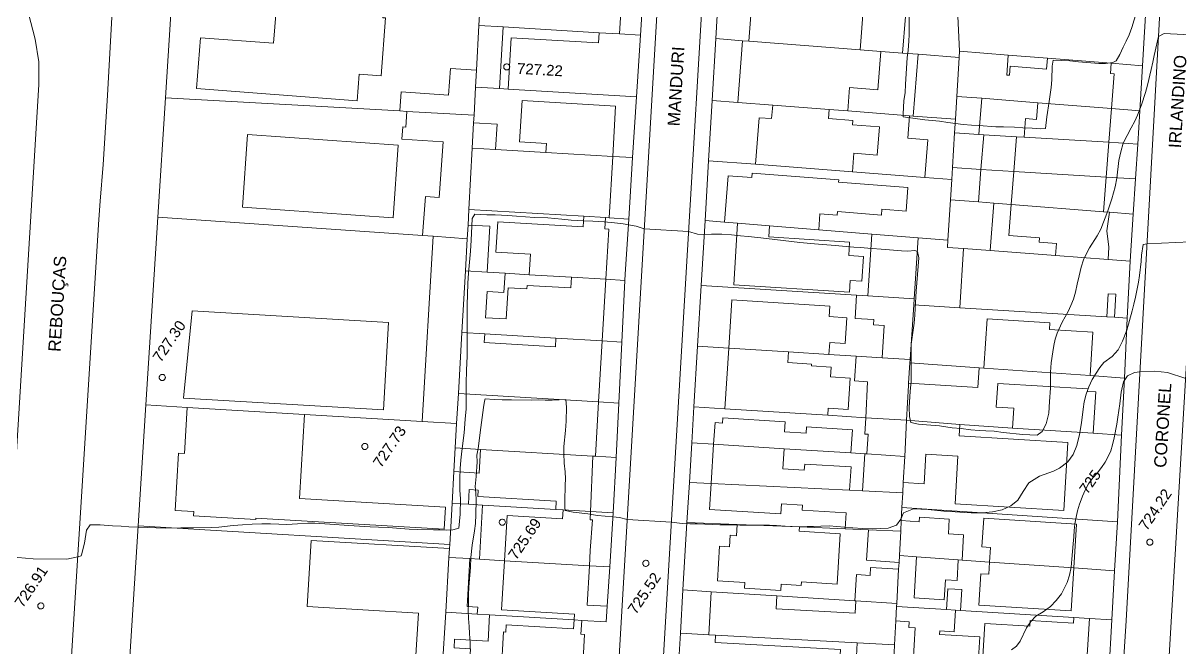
# Model space of a CAD drawing. Header units: metres. Extents: x 7 to 327053, y 40 to 7393807.
# Drawn here: x 326663.6 to 326852.3, y 7392558.4 to 7392660.4 of the extents above; entities that cross this region are included whole.
import ezdxf
from ezdxf.enums import TextEntityAlignment as Align

# ---------------------------------------------------------------- set-up
doc = ezdxf.new("R2010")
doc.units = ezdxf.units.M
doc.layers.get('0').update_dxf_attribs({"lineweight": 18})
for name, color, linetype, lineweight in [('100_SIST_VIARIO_MEIO_FIO', 1, 'Continuous', 18), ('160_P_SIMP_ASF_TOP', 7, 'Continuous', 18), ('206_MURO_E_MURO_ARRIMO', 7, 'Continuous', 18), ('214_PROJ_BEIRAL_EDIF', 10, 'Continuous', 18), ('600_CURVA_MESTRA', 14, 'Continuous', 18), ('602_CURVA_MESTRA_TOP', 24, 'Continuous', 18), ('604_CURVA_INTERM', 7, 'Continuous', 18), ('606_PTO_COTADO', 7, 'Continuous', 18), ('624_SEGM_CURVA_MESTRA', 14, 'Continuous', 18)]:
    doc.layers.add(name, color=color, linetype=linetype, lineweight=lineweight)
doc.styles.add('Style-Arial', font='arial.ttf', dxfattribs={"height": 1.75})

# ---------------------------------------------------------------- blocks, each defined once
blk = doc.blocks.new('SP09')
at = {"color": 0, "linetype": 'Continuous'}
blk.add_lwpolyline([(-0.03, -0.51), (-0.14, -0.49), (-0.24, -0.46), (-0.31, -0.42), (-0.35, -0.39), (-0.42, -0.31), (-0.47, -0.24), (-0.51, -0.15), (-0.52, -0.09), (-0.52, 0.03), (-0.51, 0.11), (-0.48, 0.2), (-0.44, 0.27), (-0.4, 0.33), (-0.32, 0.39), (-0.23, 0.44), (-0.15, 0.48), (-0.1, 0.48), (-0.03, 0.48), (0.08, 0.48), (0.19, 0.44), (0.27, 0.4), (0.35, 0.32), (0.41, 0.23), (0.46, 0.11), (0.48, 0.03), (0.48, -0.03), (0.47, -0.08), (0.44, -0.21), (0.38, -0.3), (0.31, -0.38), (0.23, -0.44), (0.1, -0.49), (0.02, -0.51)], close=True, dxfattribs=at)

msp = doc.modelspace()

# ---------------------------------------------------------------- linework, layer by layer
at = {"layer": '100_SIST_VIARIO_MEIO_FIO'}
for points in [[(326732.805, 7392730.316), (326696.018, 7392732.83), (326693.19, 7392731.863), (326690.472, 7392730.455), (326687.653, 7392728.32), (326685.344, 7392725.994), (326681.409, 7392719.462), (326675.897, 7392708.384), (326673.427, 7392701.259), (326673.093, 7392698.281), (326673.259, 7392695.289), (326675.647, 7392683.613), (326677.006, 7392676.654), (326677.909, 7392670.724), (326678.364, 7392666.247), (326677.379, 7392648.559), (326676.627, 7392637.294), (326676.18, 7392631.311), (326675.945, 7392628.321), (326666.078, 7392470.953)], [(326594.844, 7392573.526), (326638.55, 7392661.62), (326640.725, 7392663.68), (326643.265, 7392665.266), (326646.8, 7392666.488), (326650.329, 7392667.199), (326654.068, 7392667.449), (326656.829, 7392667.302), (326659.009, 7392666.763), (326661.016, 7392665.757), (326663.255, 7392663.777), (326664.451, 7392661.945), (326665.577, 7392657.759), (326666.163, 7392654.059), (326666.129, 7392650.314), (326661.256, 7392569.768), (326655.499, 7392479.538), (326654.61, 7392478.541)]]:
    msp.add_lwpolyline(points, dxfattribs=at)
at = {"layer": '100_SIST_VIARIO_MEIO_FIO', "flags": 128}
for points in [[(326752.851, 7392413.534), (326757.606, 7392501.453), (326770.52, 7392721.938), (326769.82, 7392725.148), (326768.096, 7392727.136), (326765.975, 7392728.166), (326756.147, 7392728.947), (326732.805, 7392730.316)], [(326841.556, 7392531.742), (326843.575, 7392562.849), (326850.305, 7392684.812), (326852.2, 7392716.386), (326852.887, 7392718.596), (326854.651, 7392722.02), (326854.112, 7392722.729), (326845.152, 7392722.854), (326783.815, 7392727.002), (326782.119, 7392726.834), (326780.248, 7392725.906), (326778.09, 7392723.094), (326777.791, 7392721.629), (326768.949, 7392571.905), (326766.8, 7392535.922)], [(326849.847, 7392544.271), (326860.162, 7392718.839), (326862.311, 7392721.831), (326862.824, 7392722.16), (326864.406, 7392722.777)]]:
    msp.add_lwpolyline(points, dxfattribs=at)
at = {"layer": '206_MURO_E_MURO_ARRIMO'}
for p, q in [((326847.94, 7392682.739), (326846.229, 7392653.392)), ((326764.94, 7392668.333), (326764.308, 7392658.387)), ((326777.208, 7392667.569), (326776.625, 7392657.821)), ((326686.811, 7392648.174), (326687.899, 7392665.301)), ((326776.625, 7392657.821), (326776.023, 7392647.731)), ((326846.229, 7392653.392), (326845.8, 7392646.043)), ((326685.575, 7392628.704), (326686.811, 7392648.174)), ((326763.67, 7392648.339), (326763.04, 7392638.405)), ((326776.023, 7392647.731), (326775.436, 7392637.907)), ((326845.8, 7392646.043), (326845.447, 7392640.627)), ((326845.447, 7392640.627), (326845.075, 7392634.931)), ((326763.04, 7392638.405), (326762.404, 7392628.393)), ((326775.436, 7392637.907), (326774.853, 7392628.15)), ((326845.075, 7392634.931), (326844.7, 7392629.183)), ((326683.629, 7392598.054), (326685.575, 7392628.704)), ((326762.404, 7392628.393), (326761.834, 7392619.417)), ((326774.853, 7392628.15), (326774.22, 7392617.565)), ((326844.7, 7392629.183), (326844.199, 7392621.518)), ((326761.834, 7392619.417), (326761.782, 7392618.372)), ((326761.782, 7392618.372), (326761.28, 7392608.323)), ((326774.22, 7392617.565), (326773.628, 7392607.652)), ((326843.75, 7392612.237), (326843.276, 7392602.438)), ((326761.28, 7392608.323), (326760.782, 7392598.349)), ((326773.628, 7392607.652), (326773.036, 7392597.748)), ((326843.276, 7392602.438), (326842.827, 7392593.15)), ((326682.376, 7392578.313), (326683.629, 7392598.054)), ((326760.782, 7392598.349), (326760.339, 7392589.487)), ((326773.036, 7392597.748), (326772.685, 7392591.866)), ((326842.827, 7392593.15), (326842.142, 7392578.993)), ((326772.685, 7392591.866), (326772.298, 7392585.393)), ((326760.339, 7392589.487), (326759.887, 7392580.431)), ((326772.298, 7392585.393), (326771.909, 7392578.889)), ((326759.887, 7392580.431), (326759.319, 7392571.615)), ((326771.909, 7392578.889), (326771.252, 7392567.881)), ((326842.142, 7392578.993), (326841.684, 7392570.981)), ((326680.964, 7392556.078), (326682.376, 7392578.313)), ((326759.319, 7392571.615), (326758.907, 7392565.213)), ((326841.684, 7392570.981), (326841.229, 7392563.007)), ((326771.252, 7392567.881), (326770.829, 7392560.809)), ((326841.229, 7392563.007), (326840.642, 7392552.728))]:
    msp.add_line(p, q, dxfattribs=at)
at = {"layer": '206_MURO_E_MURO_ARRIMO', "flags": 128}
for points in [[(326780.984, 7392657.484), (326776.625, 7392657.821)], [(326807.078, 7392655.466), (326803.554, 7392655.739)], [(326830.709, 7392654.621), (326824.341, 7392655.125)], [(326846.229, 7392653.392), (326841.126, 7392653.796)], [(326742.742, 7392649.586), (326741.298, 7392649.672)], [(326725.082, 7392646.018), (326686.811, 7392648.174)], [(326780.205, 7392647.408), (326776.023, 7392647.731)], [(326808.219, 7392645.242), (326798.151, 7392646.02)], [(326845.8, 7392646.043), (326841.182, 7392646.409)], [(326825.691, 7392641.817), (326820.328, 7392642.14)], [(326845.447, 7392640.627), (326840.747, 7392640.91)], [(326763.04, 7392638.405), (326759.783, 7392638.599)], [(326783.102, 7392637.314), (326775.436, 7392637.907)], [(326810.743, 7392635.177), (326798.903, 7392636.093)], [(326825.243, 7392636.163), (326819.881, 7392636.497)], [(326845.075, 7392634.931), (326840.297, 7392635.228)], [(326821.971, 7392630.982), (326824.815, 7392630.757)], [(326728.778, 7392625.687), (326685.575, 7392628.704)], [(326762.404, 7392628.393), (326759.186, 7392628.585)], [(326774.853, 7392628.15), (326778.048, 7392627.889)], [(326840.839, 7392629.488), (326844.7, 7392629.183)], [(326793.409, 7392626.635), (326802.052, 7392625.929)], [(326809.603, 7392625.312), (326814.483, 7392624.913)], [(326742.236, 7392619.536), (326746.157, 7392619.303)], [(326758.675, 7392618.557), (326761.782, 7392618.372)], [(326774.22, 7392617.565), (326799.566, 7392615.958)], [(326808.898, 7392614.385), (326816.41, 7392613.922)], [(326840.411, 7392612.443), (326841.676, 7392612.365)], [(326761.28, 7392608.323), (326758.077, 7392608.514)], [(326778.738, 7392607.328), (326773.628, 7392607.652)], [(326799.487, 7392606.013), (326795.08, 7392606.292)], [(326820.369, 7392604.057), (326819.572, 7392604.114)], [(326843.276, 7392602.438), (326837.69, 7392602.833)], [(326690.371, 7392597.653), (326683.629, 7392598.054)], [(326757.483, 7392598.545), (326760.782, 7392598.349)], [(326773.036, 7392597.748), (326778.111, 7392597.427)], [(326728.72, 7392595.369), (326709.517, 7392596.513)], [(326794.896, 7392596.362), (326801.091, 7392595.969)], [(326816.438, 7392594.844), (326825.023, 7392594.293)], [(326838.191, 7392593.448), (326842.827, 7392593.15)], [(326733.878, 7392587.174), (326734.1, 7392591.05)], [(326776.261, 7392591.639), (326772.685, 7392591.866)], [(326800.937, 7392590.074), (326798.663, 7392590.218)], [(326760.339, 7392589.487), (326756.956, 7392589.688)], [(326775.854, 7392585.223), (326772.298, 7392585.393)], [(326750.483, 7392580.991), (326738.558, 7392581.702)], [(326842.142, 7392578.993), (326806.983, 7392581.296)], [(326759.887, 7392580.431), (326756.167, 7392580.653)], [(326771.909, 7392578.889), (326780.113, 7392578.557)], [(326682.376, 7392578.313), (326733.19, 7392575.286)], [(326790.251, 7392578.148), (326797.698, 7392577.847)], [(326742.143, 7392572.638), (326738.033, 7392572.882)], [(326759.319, 7392571.615), (326755.98, 7392571.813)], [(326806.505, 7392572.371), (326806.446, 7392571.256)], [(326816.795, 7392572.741), (326821.286, 7392572.424)], [(326835.026, 7392571.452), (326841.684, 7392570.981)], [(326771.252, 7392567.881), (326775.881, 7392567.587)], [(326786.578, 7392566.909), (326799.298, 7392566.103)], [(326753.495, 7392562.971), (326739.71, 7392563.793)], [(326816.544, 7392564.524), (326835.031, 7392563.388)], [(326837.587, 7392563.231), (326841.229, 7392563.007)]]:
    msp.add_lwpolyline(points, dxfattribs=at)
at = {"layer": '214_PROJ_BEIRAL_EDIF', "flags": 128}
for points in [[(326741.897, 7392659.722), (326757.569, 7392658.788), (326760.912, 7392658.589), (326761.391, 7392666.623), (326747.805, 7392667.432), (326747.558, 7392663.279), (326738.181, 7392663.838), (326738.067, 7392661.751), (326737.969, 7392659.956)], [(326807.078, 7392655.466), (326809.603, 7392655.271), (326816.332, 7392654.751), (326816.4, 7392655.754), (326815.959, 7392664.965), (326804.931, 7392665.706), (326804.619, 7392661.683), (326807.541, 7392661.457)], [(326782.003, 7392657.405), (326800.176, 7392656), (326800.727, 7392663.129), (326782.554, 7392664.534)], [(326717.229, 7392663.225), (326722.425, 7392662.858), (326722.302, 7392661.232), (326722.739, 7392661.199), (326722.023, 7392651.741), (326718.439, 7392652.012), (326718.11, 7392647.675), (326691.883, 7392649.662), (326692.513, 7392657.973), (326704.452, 7392657.068), (326704.856, 7392662.395), (326717.095, 7392661.467)], [(326737.571, 7392652.657), (326737.42, 7392649.903), (326741.298, 7392649.672), (326741.897, 7392659.722), (326737.969, 7392659.956)], [(326760.912, 7392658.589), (326757.569, 7392658.788), (326757.47, 7392657.122), (326743.241, 7392657.97), (326742.742, 7392649.586), (326763.67, 7392648.339), (326764.308, 7392658.387)], [(326798.151, 7392646.02), (326798.446, 7392649.84), (326803.07, 7392649.482), (326803.554, 7392655.739), (326800.176, 7392656), (326782.003, 7392657.405), (326780.984, 7392657.484), (326780.205, 7392647.408), (326785.891, 7392646.968), (326795.094, 7392646.257)], [(326815.707, 7392644.663), (326815.939, 7392648.407), (326816.332, 7392654.751), (326809.603, 7392655.271), (326808.824, 7392645.195)], [(326824.341, 7392655.125), (326816.4, 7392655.754), (326816.332, 7392654.751), (326815.939, 7392648.407), (326819.992, 7392648.086), (326829.154, 7392647.361), (326841.182, 7392646.409), (326841.631, 7392652.08), (326840.994, 7392652.13), (326841.126, 7392653.796), (326830.709, 7392654.621), (326830.57, 7392652.866), (326824.63, 7392653.336), (326824.512, 7392651.848), (326824.085, 7392651.881)], [(326737.571, 7392652.657), (326737.42, 7392649.903), (326737.171, 7392645.337), (326726.222, 7392645.954), (326725.082, 7392646.018), (326725.301, 7392649.155), (326733.003, 7392648.617), (326733.306, 7392652.954)], [(326748.875, 7392639.249), (326759.783, 7392638.599), (326760.271, 7392646.803), (326744.992, 7392647.713), (326744.591, 7392640.991), (326748.963, 7392640.73)], [(326785.891, 7392646.968), (326795.094, 7392646.257), (326794.979, 7392644.775), (326798.966, 7392644.467), (326798.913, 7392643.776), (326803.297, 7392643.437), (326802.94, 7392638.814), (326799.136, 7392639.108), (326798.903, 7392636.093), (326783.102, 7392637.314), (326783.69, 7392644.926), (326785.721, 7392644.769)], [(326815.568, 7392642.427), (326819.526, 7392642.189), (326819.992, 7392648.086), (326815.939, 7392648.407), (326815.707, 7392644.663)], [(326826.927, 7392641.743), (326840.747, 7392640.91), (326841.182, 7392646.409), (326829.154, 7392647.361), (326828.939, 7392644.645), (326827.168, 7392644.785)], [(326736.053, 7392625.18), (326730.519, 7392625.566), (326728.778, 7392625.687), (326729.224, 7392632.065), (326731.474, 7392631.908), (326732.107, 7392640.97), (326725.401, 7392641.438), (326725.539, 7392643.41), (326726.042, 7392643.375), (326726.222, 7392645.954), (326737.171, 7392645.337), (326737.103, 7392644.105), (326736.877, 7392639.963), (326736.325, 7392629.947), (326736.18, 7392627.414)], [(326808.219, 7392645.242), (326808.824, 7392645.195), (326815.707, 7392644.663), (326815.568, 7392642.427), (326815.219, 7392636.786), (326815.098, 7392634.841), (326810.743, 7392635.177), (326811.217, 7392641.311), (326807.934, 7392641.564)], [(326740.671, 7392639.737), (326736.877, 7392639.963), (326737.103, 7392644.105), (326740.918, 7392643.878)], [(326700.225, 7392642.178), (326699.396, 7392630.3), (326723.952, 7392628.585), (326724.781, 7392640.464)], [(326819.881, 7392636.497), (326820.328, 7392642.14), (326819.526, 7392642.189), (326815.568, 7392642.427), (326815.219, 7392636.786)], [(326825.243, 7392636.163), (326840.297, 7392635.228), (326840.747, 7392640.91), (326826.927, 7392641.743), (326825.691, 7392641.817)], [(326759.186, 7392628.585), (326758.607, 7392628.62), (326755.075, 7392628.83), (326736.325, 7392629.947), (326736.877, 7392639.963), (326740.671, 7392639.737), (326748.875, 7392639.249), (326759.783, 7392638.599)], [(326778.048, 7392627.889), (326780.166, 7392627.716), (326785.358, 7392627.292), (326793.409, 7392626.635), (326793.609, 7392629.23), (326796.427, 7392629.012), (326796.472, 7392629.59), (326803.633, 7392629.036), (326803.706, 7392629.978), (326807.645, 7392629.674), (326807.943, 7392633.534), (326796.646, 7392634.408), (326796.674, 7392634.78), (326782.539, 7392635.873), (326782.483, 7392635.149), (326778.632, 7392635.447)], [(326819.881, 7392636.497), (326815.219, 7392636.786), (326815.098, 7392634.841), (326814.894, 7392631.543), (326819.46, 7392631.181)], [(326825.243, 7392636.163), (326840.297, 7392635.228), (326839.848, 7392629.567), (326824.815, 7392630.757)], [(326817.004, 7392623.57), (326821.358, 7392623.241), (326821.971, 7392630.982), (326819.46, 7392631.181), (326814.894, 7392631.543), (326814.483, 7392624.913), (326814.411, 7392623.765)], [(326840.605, 7392621.789), (326832.052, 7392622.435), (326832.207, 7392624.396), (326829.378, 7392624.62), (326829.433, 7392625.324), (326824.416, 7392625.721), (326824.815, 7392630.757), (326839.848, 7392629.567), (326840.839, 7392629.488), (326840.431, 7392626.437), (326840.765, 7392623.817)], [(326755.075, 7392628.83), (326758.607, 7392628.62), (326758.496, 7392626.764), (326759.162, 7392626.724), (326758.675, 7392618.557), (326753.062, 7392618.892), (326746.157, 7392619.303), (326746.355, 7392622.631), (326740.742, 7392622.965), (326741.039, 7392627.945), (326754.973, 7392627.116)], [(326736.18, 7392627.414), (326739.737, 7392627.202), (326739.29, 7392619.712), (326735.752, 7392619.923), (326736.053, 7392625.18)], [(326785.358, 7392627.292), (326780.166, 7392627.716), (326779.528, 7392617.655), (326798.404, 7392616.458), (326798.524, 7392618.358), (326800.446, 7392618.236), (326800.702, 7392622.268), (326798.308, 7392622.419), (326798.448, 7392624.619), (326785.242, 7392625.457)], [(326730.519, 7392625.566), (326728.72, 7392595.369), (326734.328, 7392595.035), (326734.606, 7392599.908), (326735.177, 7392609.878), (326735.752, 7392619.923), (326736.053, 7392625.18)], [(326808.961, 7392615.362), (326809.603, 7392625.312), (326802.052, 7392625.929), (326801.412, 7392615.841)], [(326841.676, 7392612.365), (326841.906, 7392616.107), (326840.642, 7392616.185), (326840.411, 7392612.443), (326816.41, 7392613.922), (326817.004, 7392623.57), (326821.358, 7392623.241), (326832.052, 7392622.435), (326840.605, 7392621.789), (326844.199, 7392621.518), (326843.75, 7392612.237)], [(326758.077, 7392608.514), (326750.513, 7392608.965), (326738.91, 7392609.656), (326735.177, 7392609.878), (326735.752, 7392619.923), (326739.29, 7392619.712), (326742.236, 7392619.536), (326742.048, 7392616.382), (326739.285, 7392616.546), (326739.031, 7392612.285), (326742.405, 7392612.084), (326742.708, 7392617.17), (326745.782, 7392616.987), (326745.817, 7392617.561), (326752.957, 7392617.136), (326753.062, 7392618.892), (326758.675, 7392618.557)], [(326795.08, 7392606.292), (326788.483, 7392606.71), (326778.738, 7392607.328), (326779.237, 7392615.184), (326795.239, 7392614.169), (326795.131, 7392612.469), (326797.983, 7392612.288), (326797.715, 7392608.06), (326795.202, 7392608.22)], [(326803.734, 7392605.743), (326804.066, 7392610.992), (326802.338, 7392611.101), (326802.394, 7392611.987), (326799.326, 7392612.181), (326799.566, 7392615.958), (326801.412, 7392615.841), (326808.961, 7392615.362), (326808.898, 7392614.385), (326808.322, 7392605.452)], [(326691.178, 7392613.39), (326723.232, 7392611.481), (326722.384, 7392597.245), (326689.771, 7392599.187)], [(326820.369, 7392604.057), (326837.69, 7392602.833), (326838.128, 7392609.925), (326831.045, 7392610.362), (326831.114, 7392611.477), (326820.865, 7392612.109)], [(326738.91, 7392609.656), (326735.177, 7392609.878), (326734.606, 7392599.908), (326757.483, 7392598.545), (326758.077, 7392608.514), (326750.513, 7392608.965), (326750.429, 7392607.557), (326738.826, 7392608.248)], [(326778.738, 7392607.328), (326788.483, 7392606.71), (326788.373, 7392604.972), (326792.22, 7392604.728), (326792.201, 7392604.423), (326795.438, 7392604.218), (326795.339, 7392602.647), (326798.51, 7392602.446), (326798.185, 7392597.322), (326794.97, 7392597.525), (326794.896, 7392596.362), (326778.111, 7392597.427)], [(326807.746, 7392595.547), (326801.091, 7392595.969), (326801.371, 7392601.85), (326799.231, 7392601.986), (326799.487, 7392606.013), (326803.734, 7392605.743), (326808.322, 7392605.452), (326808.287, 7392604.912), (326808.074, 7392601.599), (326808.049, 7392601.211)], [(326819.572, 7392604.114), (326808.287, 7392604.912), (326808.074, 7392601.599), (326819.374, 7392600.903)], [(326838.191, 7392593.448), (326825.023, 7392594.293), (326825.223, 7392597.53), (326822.38, 7392597.705), (326822.618, 7392601.575), (326837.289, 7392600.671), (326837.265, 7392600.269), (326838.606, 7392600.186)], [(326757.483, 7392598.545), (326756.956, 7392589.688), (326756.569, 7392589.711), (326738.208, 7392590.805), (326734.1, 7392591.05), (326734.328, 7392595.035), (326734.606, 7392599.908)], [(326690.371, 7392597.653), (326709.517, 7392596.513), (326708.699, 7392582.785), (326732.518, 7392581.366), (326732.303, 7392577.76), (326701.566, 7392579.591), (326701.553, 7392579.372), (326691.411, 7392579.976), (326691.451, 7392580.651), (326688.394, 7392580.833), (326688.952, 7392590.193), (326689.924, 7392590.135)], [(326798.663, 7392590.218), (326787.779, 7392590.909), (326776.261, 7392591.639), (326776.484, 7392595.165), (326777.679, 7392595.089), (326777.732, 7392595.929), (326787.946, 7392595.281), (326787.843, 7392593.669), (326791.357, 7392593.446), (326791.422, 7392594.485), (326798.904, 7392594.011)], [(326801.091, 7392595.969), (326800.922, 7392593.301), (326801.457, 7392593.267), (326801.253, 7392590.054), (326807.431, 7392589.662), (326807.746, 7392595.547)], [(326807.201, 7392585.377), (326810.599, 7392585.168), (326810.898, 7392590.015), (326816.126, 7392589.693), (326815.647, 7392581.923), (326833.381, 7392580.83), (326834.065, 7392591.933), (326816.326, 7392593.027), (326816.438, 7392594.844), (326807.746, 7392595.547), (326807.431, 7392589.662)], [(326736.244, 7392581.84), (326733.582, 7392581.998), (326733.878, 7392587.174), (326737.977, 7392586.929), (326738.208, 7392590.805), (326756.569, 7392589.711), (326756.167, 7392580.653), (326751.695, 7392580.919), (326750.483, 7392580.991), (326750.566, 7392582.369), (326737.765, 7392583.131), (326737.828, 7392584.176), (326736.388, 7392584.262)], [(326775.854, 7392585.223), (326798.431, 7392584.142), (326798.672, 7392587.939), (326791.114, 7392588.418), (326791.051, 7392587.436), (326787.573, 7392587.656), (326787.779, 7392590.909), (326776.261, 7392591.639)], [(326807.431, 7392589.662), (326801.253, 7392590.054), (326800.937, 7392590.074), (326800.554, 7392584.04), (326807.113, 7392583.726), (326807.201, 7392585.377)], [(326806.779, 7392577.48), (326806.87, 7392579.188), (326806.983, 7392581.296), (326807.113, 7392583.726), (326800.554, 7392584.04), (326798.431, 7392584.142), (326775.854, 7392585.223), (326775.587, 7392581.021), (326787.244, 7392580.282), (326787.349, 7392581.926), (326790.762, 7392581.709), (326790.709, 7392580.88), (326797.862, 7392580.427), (326797.698, 7392577.847), (326801.54, 7392577.691)], [(326733.065, 7392573.178), (326733.149, 7392574.606), (326733.19, 7392575.286), (326733.582, 7392581.998), (326736.244, 7392581.84), (326738.558, 7392581.702), (326738.033, 7392572.882), (326736.484, 7392572.975)], [(326751.695, 7392580.919), (326756.167, 7392580.653), (326756.088, 7392579.319), (326756.519, 7392579.293), (326756.13, 7392574.322), (326755.98, 7392571.813), (326742.143, 7392572.638), (326742.582, 7392580.013), (326751.609, 7392579.475)], [(326806.87, 7392579.188), (326806.779, 7392577.48), (326806.564, 7392573.465), (326809.382, 7392573.266), (326816.178, 7392572.785), (326816.795, 7392572.741), (326817.049, 7392576.866), (326814.553, 7392577.02), (326814.703, 7392579.444), (326809.852, 7392579.743), (326809.807, 7392579.007)], [(326835.026, 7392571.452), (326821.286, 7392572.424), (326821.434, 7392574.816), (326820.039, 7392574.902), (326820.326, 7392579.56), (326835.468, 7392578.626)], [(326790.251, 7392578.148), (326780.113, 7392578.557), (326779.997, 7392576.726), (326778.964, 7392576.792), (326778.843, 7392574.886), (326777.231, 7392574.988), (326776.873, 7392569.355), (326781.359, 7392569.07), (326781.302, 7392568.17), (326787.201, 7392567.796), (326787.264, 7392568.796), (326790.535, 7392568.588), (326790.575, 7392569.21), (326796.402, 7392568.84), (326796.922, 7392577.044), (326790.208, 7392577.47)], [(326801.54, 7392577.691), (326801.224, 7392572.706), (326806.505, 7392572.371), (326806.564, 7392573.465), (326806.779, 7392577.48)], [(326733.149, 7392574.606), (326710.594, 7392575.949), (326709.951, 7392565.151), (326728.077, 7392564.071), (326727.465, 7392553.802), (326731.905, 7392553.584), (326731.982, 7392554.886), (326732.535, 7392564.22), (326733.065, 7392573.178)], [(326737.687, 7392563.913), (326737.756, 7392565.075), (326736.02, 7392565.178), (326736.484, 7392572.975), (326733.065, 7392573.178), (326732.535, 7392564.22)], [(326816.178, 7392572.785), (326809.382, 7392573.266), (326808.969, 7392566.568), (326813.868, 7392566.266), (326814.068, 7392569.51), (326815.969, 7392569.392)], [(326758.907, 7392565.213), (326758.743, 7392562.659), (326754.734, 7392562.898), (326753.495, 7392562.971), (326753.554, 7392563.909), (326741.665, 7392564.617), (326742.143, 7392572.638), (326755.98, 7392571.813), (326755.599, 7392565.41)], [(326806.147, 7392565.668), (326806.446, 7392571.256), (326801.859, 7392571.547), (326801.776, 7392570.233), (326799.569, 7392570.373), (326799.298, 7392566.103), (326799.452, 7392566.093)], [(326835.026, 7392571.452), (326821.286, 7392572.424), (326821.163, 7392570.428), (326819.869, 7392570.507), (326819.553, 7392565.375), (326834.594, 7392564.447)], [(326799.452, 7392566.093), (326799.342, 7392564.077), (326786.462, 7392564.777), (326786.578, 7392566.909), (326775.881, 7392567.587), (326775.499, 7392560.556), (326776.575, 7392560.497), (326799.677, 7392559.243), (326805.785, 7392558.911), (326805.994, 7392562.821), (326806.12, 7392565.165), (326806.147, 7392565.668)], [(326814.239, 7392564.666), (326815.733, 7392564.574), (326816.544, 7392564.524), (326816.754, 7392567.922), (326814.449, 7392568.064)], [(326737.687, 7392563.913), (326739.71, 7392563.793), (326739.455, 7392559.514), (326733.999, 7392559.839), (326733.914, 7392558.417), (326736.609, 7392558.256), (326736.392, 7392554.623), (326731.982, 7392554.886), (326732.535, 7392564.22)], [(326805.994, 7392562.821), (326806.12, 7392565.165), (326814.239, 7392564.666), (326815.733, 7392564.574), (326815.517, 7392561.062), (326813.169, 7392561.207), (326813.131, 7392560.597), (326819.693, 7392560.193), (326819.319, 7392554.116), (326817.242, 7392554.251), (326813.339, 7392554.505), (326813.416, 7392555.758), (326808.794, 7392556.043), (326809.141, 7392561.675), (326808.082, 7392561.74), (326808.141, 7392562.689)], [(326753.495, 7392562.971), (326754.734, 7392562.898), (326754.599, 7392560.629), (326755.214, 7392560.593), (326754.793, 7392553.527), (326741.596, 7392554.313), (326741.996, 7392561.022), (326742.347, 7392561.001), (326742.419, 7392562.2), (326753.406, 7392561.546)], [(326823.307, 7392553.856), (326836.58, 7392552.993), (326836.954, 7392552.968), (326837.587, 7392563.231), (326835.031, 7392563.388), (326834.972, 7392562.434), (326827.893, 7392562.87), (326827.836, 7392561.948), (326820.508, 7392562.4), (326820.177, 7392557.036), (326823.491, 7392556.832)], [(326799.677, 7392559.243), (326805.785, 7392558.911), (326805.588, 7392555.009), (326805.529, 7392553.85), (326794.884, 7392554.382), (326770.518, 7392555.599), (326770.829, 7392560.809), (326775.499, 7392560.556), (326776.575, 7392560.497), (326776.509, 7392559.28), (326796.946, 7392558.17), (326796.894, 7392557.208), (326799.559, 7392557.063)]]:
    msp.add_lwpolyline(points, close=True, dxfattribs=at)
at = {"layer": '600_CURVA_MESTRA', "elevation": 725, "flags": 128}
msp.add_lwpolyline([(326839.339, 7392587.585), (326839.546, 7392587.846), (326840.142, 7392588.718), (326840.64, 7392589.647), (326841.044, 7392590.592), (326841.35, 7392591.558), (326841.608, 7392592.663), (326842.064, 7392594.924), (326842.233, 7392596.042), (326842.527, 7392598.215), (326842.759, 7392600.121), (326843.109, 7392601.848), (326843.77, 7392602.82), (326844.934, 7392603.34), (326845.816, 7392603.451), (326848.26, 7392603.588), (326850.288, 7392603.355), (326853.279, 7392602.348)], dxfattribs=at)
at = {"layer": '600_CURVA_MESTRA', "elevation": 725}
msp.add_lwpolyline([(326824.84, 7392558.078), (326825.647, 7392558.7), (326826.266, 7392559.522), (326827.326, 7392561.683), (326827.993, 7392562.738), (326828.853, 7392563.579), (326829.998, 7392564.308), (326831.212, 7392565.165), (326832.152, 7392566.164), (326832.993, 7392567.228), (326833.929, 7392569.095), (326834.318, 7392570.264), (326834.586, 7392571.584), (326834.729, 7392572.896), (326834.917, 7392575.401), (326835.022, 7392576.528), (326835.084, 7392577.574), (326835.215, 7392578.662), (326835.388, 7392579.722), (326835.612, 7392580.793), (326835.934, 7392581.875), (326836.363, 7392583.029), (326836.433, 7392583.188)], dxfattribs=at)
at = {"layer": '604_CURVA_INTERM', "flags": 128}
for points, elevation in [([(326845.245, 7392662.14), (326844.49, 7392659.636), (326844.075, 7392658.466), (326843.583, 7392657.414), (326843.077, 7392656.428), (326842.529, 7392655.256), (326841.937, 7392654.206), (326841.405, 7392653.909), (326840.169, 7392653.777), (326839.134, 7392653.775), (326835.78, 7392654.04), (326834.383, 7392654.194), (326833.051, 7392654.234), (326831.681, 7392654.304), (326831.518, 7392653.333), (326831.414, 7392651.103), (326831.328, 7392649.837), (326831.005, 7392647.587), (326830.598, 7392645.05), (326830.398, 7392643.15), (326829.652, 7392643.095), (326828.239, 7392643.191), (326826.683, 7392643.256), (326825.342, 7392643.354), (326823.531, 7392643.426), (326822.301, 7392643.433), (326819.554, 7392643.667), (326818.354, 7392643.689), (326816.962, 7392643.814), (326814.495, 7392644.139), (326813.099, 7392644.376), (326811.924, 7392644.489), (326810.696, 7392644.582), (326807.199, 7392645.044), (326807.201, 7392645.528), (326807.304, 7392647.679), (326807.5, 7392649.017), (326807.564, 7392650.345), (326807.86, 7392654.755), (326807.984, 7392655.88), (326808.094, 7392657.447), (326808.141, 7392658.462), (326808.181, 7392662.705)], 728), ([(326855.025, 7392658.4), (326849.756, 7392658.66), (326848.835, 7392658.174), (326848.122, 7392655.083), (326847.939, 7392654.008), (326847.668, 7392652.809), (326847.049, 7392650.22), (326846.722, 7392649.029), (326846.051, 7392647.04), (326845.412, 7392645.33), (326844.981, 7392644.361), (326844.391, 7392643.282), (326843.056, 7392640.746), (326842.67, 7392639.365), (326842.393, 7392637.935), (326842.05, 7392635.06), (326841.795, 7392633.634), (326841.237, 7392631.687), (326840.6, 7392629.706), (326839.44, 7392626.74), (326838.812, 7392625.63), (326837.598, 7392623.705), (326837.082, 7392622.754), (326836.595, 7392621.706), (326836.202, 7392620.509), (326835.877, 7392619.114), (326835.583, 7392617.743), (326835.288, 7392616.468), (326834.952, 7392615.319), (326834.554, 7392614.28), (326834.106, 7392613.326), (326833.132, 7392611.55), (326832.33, 7392609.779), (326832.007, 7392608.81), (326831.769, 7392607.781), (326831.586, 7392606.747), (326831.341, 7392604.924), (326831.213, 7392603.43), (326831.233, 7392601.785), (326831.194, 7392600.781), (326831.045, 7392598.625), (326830.944, 7392596.697), (326830.529, 7392594.952), (326829.888, 7392593.731), (326829.058, 7392593.113), (326827.841, 7392593.162), (326826.729, 7392593.242), (326823.521, 7392593.576), (326822.034, 7392593.755), (326820.658, 7392593.854), (326819.583, 7392593.883), (326818.219, 7392593.988), (326816.665, 7392594.185), (326815.183, 7392594.338), (326813.122, 7392594.622), (326811.009, 7392594.788), (326809.705, 7392594.913), (326808.437, 7392595.168), (326808.219, 7392596.159), (326808.177, 7392597.71), (326808.319, 7392600.234), (326808.476, 7392601.925), (326808.496, 7392604.691), (326808.471, 7392606.272), (326808.504, 7392607.969), (326808.953, 7392611.391), (326809.095, 7392612.704), (326809.164, 7392613.794), (326809.3, 7392616.619), (326809.762, 7392622.037), (326809.527, 7392623.088), (326809.075, 7392623.268), (326807.928, 7392623.15), (326806.929, 7392623.196), (326804.302, 7392623.421), (326801.391, 7392623.642), (326800.228, 7392623.76), (326799.114, 7392623.815), (326796.077, 7392624.057), (326792.723, 7392624.32), (326790.324, 7392624.536), (326784.87, 7392625.216), (326783.486, 7392625.375), (326781.917, 7392625.533), (326780.645, 7392625.633), (326779.146, 7392625.801), (326777.588, 7392625.907), (326775.91, 7392625.912), (326774.657, 7392625.855), (326773.607, 7392625.939), (326772.166, 7392626.37), (326764.947, 7392626.794), (326763.623, 7392627.239), (326761.495, 7392627.592), (326760.08, 7392627.772), (326758.409, 7392627.941), (326756.57, 7392628.053), (326755.097, 7392628.113), (326753.031, 7392628.229), (326751.504, 7392628.377), (326749.225, 7392628.564), (326747.008, 7392628.614), (326744.076, 7392628.876), (326742.698, 7392628.982), (326740.617, 7392629.082), (326739.265, 7392629.084), (326737.288, 7392629.182), (326736.878, 7392628.458), (326736.8, 7392627.208), (326736.722, 7392624.928), (326736.585, 7392623.12), (326736.269, 7392619.535), (326736.154, 7392617.907), (326736.101, 7392616.021), (326736.017, 7392614.418), (326736.033, 7392612.459), (326736.017, 7392610.946), (326736.064, 7392609.166), (326736.045, 7392605.989), (326735.918, 7392603.753), (326735.895, 7392601.534), (326735.901, 7392598.729), (326735.853, 7392597.44), (326735.699, 7392595.718), (326735.577, 7392593.479), (326735.16, 7392590.525), (326735.021, 7392589.019), (326734.921, 7392587.679), (326734.84, 7392586.062), (326734.873, 7392584.171), (326734.946, 7392582.757), (326734.875, 7392580.23), (326734.662, 7392577.936), (326733.696, 7392577.695), (326732.68, 7392577.644), (326731.58, 7392577.659), (326730.529, 7392577.705), (326727.912, 7392577.748), (326726.594, 7392577.805), (326723.132, 7392578.067), (326721.559, 7392578.098), (326720.23, 7392578.187), (326716.74, 7392578.364), (326713.635, 7392578.596), (326711.212, 7392578.751), (326710.042, 7392578.747), (326708.36, 7392578.636), (326706.62, 7392578.556), (326705.289, 7392578.577), (326703.957, 7392578.636), (326702.564, 7392578.66), (326700.965, 7392578.608), (326699.406, 7392578.503), (326697.857, 7392578.369), (326695.537, 7392578.127), (326694.269, 7392578.05), (326691.345, 7392577.986), (326689.329, 7392577.986), (326686.805, 7392577.944), (326682.312, 7392578.109), (326680.816, 7392578.175), (326679.596, 7392578.259), (326678.177, 7392578.323), (326676.159, 7392578.467), (326674.509, 7392578.491), (326673.938, 7392577.6), (326673.625, 7392575.503), (326673.096, 7392573.607), (326673.038, 7392573.42), (326672.492, 7392573.247), (326670.697, 7392572.914), (326665.212, 7392572.921), (326661.467, 7392573.247)], 727), ([(326854.025, 7392624.667), (326846.968, 7392624.339), (326846.341, 7392624.257), (326846.082, 7392622.512), (326846.001, 7392621.444), (326845.767, 7392619.179), (326845.586, 7392618.072), (326845.084, 7392615.661), (326844.821, 7392614.509), (326844.538, 7392613.394), (326843.654, 7392610.25), (326842.985, 7392608.47), (326842.255, 7392607.066), (326841.261, 7392605.979), (326839.944, 7392604.965), (326839.287, 7392604.188), (326838.65, 7392603.23), (326838.036, 7392602.182), (326837.49, 7392600.985), (326837.05, 7392599.837), (326836.722, 7392598.545), (326836.54, 7392597.356), (326836.288, 7392595.132), (326835.958, 7392593.242), (326835.54, 7392591.446), (326834.898, 7392589.97), (326834.04, 7392588.794), (326832.7, 7392587.734), (326831.693, 7392587.251), (326829.409, 7392586.41), (326827.706, 7392585.342), (326826.738, 7392583.912), (326825.875, 7392582.539), (326824.741, 7392581.599), (326823.336, 7392580.965), (326821.779, 7392580.608), (326820.152, 7392580.453), (326818.268, 7392580.47), (326817.188, 7392580.512), (326814.928, 7392580.645), (326813.792, 7392580.738), (326811.283, 7392580.979), (326810.061, 7392581.072), (326808.887, 7392581.088), (326807.214, 7392580.462), (326806.817, 7392579.436), (326806.097, 7392578.442), (326804.72, 7392577.932), (326803.542, 7392577.88), (326802.19, 7392577.864), (326800.559, 7392577.903), (326798.983, 7392578.027), (326797.604, 7392578.114), (326795.097, 7392578.323), (326793.747, 7392578.283), (326792.553, 7392578.239), (326791.542, 7392578.231), (326790.279, 7392578.182), (326787.929, 7392578.291), (326786.491, 7392578.394), (326785.37, 7392578.427), (326782.791, 7392578.422), (326780.545, 7392578.464), (326779.522, 7392578.506), (326777.285, 7392578.52), (326776.053, 7392578.545), (326773.593, 7392578.681), (326772.362, 7392578.667), (326771.134, 7392578.691), (326769.365, 7392578.944), (326762.17, 7392579.367), (326760.906, 7392579.673), (326759.83, 7392579.797), (326758.57, 7392579.9), (326757.315, 7392580.037), (326755.721, 7392580.274), (326753.328, 7392580.575), (326752.016, 7392580.857), (326751.974, 7392581.334), (326751.977, 7392582.354), (326752.041, 7392584.973), (326752.06, 7392586.021), (326752.006, 7392587.115), (326751.868, 7392588.55), (326751.82, 7392590.167), (326751.841, 7392591.274), (326752.084, 7392593.911), (326752.178, 7392595.395), (326752.241, 7392597.685), (326752.157, 7392598.921), (326751.076, 7392598.897), (326749.886, 7392598.837), (326748.774, 7392598.834), (326747.689, 7392598.868), (326746.547, 7392598.826), (326743.298, 7392598.873), (326741.739, 7392598.915), (326740.438, 7392598.921), (326739.002, 7392599.079), (326738.846, 7392598.677), (326738.682, 7392597.652), (326738.286, 7392594.369), (326737.823, 7392590.94), (326737.632, 7392589.862), (326737.652, 7392588.797), (326737.491, 7392586.402), (326737.359, 7392584.744), (326737.455, 7392583.699), (326737.512, 7392582.531), (326737.439, 7392580.159), (326737.382, 7392578.716), (326737.228, 7392577.517), (326736.837, 7392575.155), (326736.657, 7392573.178), (326736.586, 7392571.554), (326736.327, 7392568.358), (326736.281, 7392567.14), (326736.251, 7392565.619), (326736.197, 7392564.54), (326736.268, 7392563.216), (326736.395, 7392561.915), (326736.431, 7392560.783), (326736.511, 7392559.256), (326736.514, 7392558.198)], 726)]:
    msp.add_lwpolyline(points, dxfattribs=dict(at, elevation=elevation))
at = {"layer": '624_SEGM_CURVA_MESTRA', "elevation": 725}
msp.add_lwpolyline([(326836.433, 7392583.188), (326836.861, 7392584.153), (326837.448, 7392585.2), (326838.12, 7392586.138), (326838.873, 7392586.998), (326839.339, 7392587.585)], dxfattribs=at)

# ---------------------------------------------------------------- block references
at = {"layer": '606_PTO_COTADO', "rotation": 55.83005668387076}
for p in [(326742.505, 7392653.228, 727.225), (326686.303, 7392602.564, 727.3), (326719.36, 7392591.316, 727.73), (326741.779, 7392578.943, 725.695), (326847.438, 7392575.699, 724.22), (326765.207, 7392572.24, 725.525), (326666.495, 7392565.287, 726.91)]:
    msp.add_blockref('SP09', p, dxfattribs=at)

# ---------------------------------------------------------------- texts
at = {"layer": '160_P_SIMP_ASF_TOP', "style": 'Style-Arial'}
for s, rotation, p in [('MANDURI', 86.5807, (326769.718, 7392643.534)), ('IRLANDINO', 86.41889, (326851.477, 7392639.965)), ('REBOUÇAS', 86.40144, (326668.677, 7392606.737)), ('CORONEL', 86.41889, (326849.09, 7392587.812))]:
    msp.add_text(s, height=2, rotation=rotation, dxfattribs=at).set_placement(p, align=Align.MIDDLE_LEFT)
at = {"layer": '602_CURVA_MESTRA_TOP', "style": 'Style-Arial'}
msp.add_text('725', height=1.75, rotation=54.36112, dxfattribs=at).set_placement((326837.68, 7392585.524), align=Align.MIDDLE_CENTER)
at = {"layer": '606_PTO_COTADO', "style": 'Style-Arial'}
for s, rotation, p in [('727.22', 356.6952, (326747.92, 7392652.759, 727.225)), ('727.30', 55.83006, (326687.421, 7392608.46, 727.3)), ('727.73', 55.83006, (326723.365, 7392591.261, 727.73)), ('724.22', 55.83006, (326848.296, 7392580.992, 724.22)), ('725.69', 55.83006, (326745.421, 7392576.208, 725.695)), ('726.91', 55.83006, (326664.895, 7392568.432, 726.91)), ('725.52', 55.83006, (326764.934, 7392567.332, 725.525))]:
    msp.add_text(s, height=1.75, rotation=rotation, dxfattribs=at).set_placement(p, align=Align.MIDDLE_CENTER)

doc.saveas('drawing.dxf')
